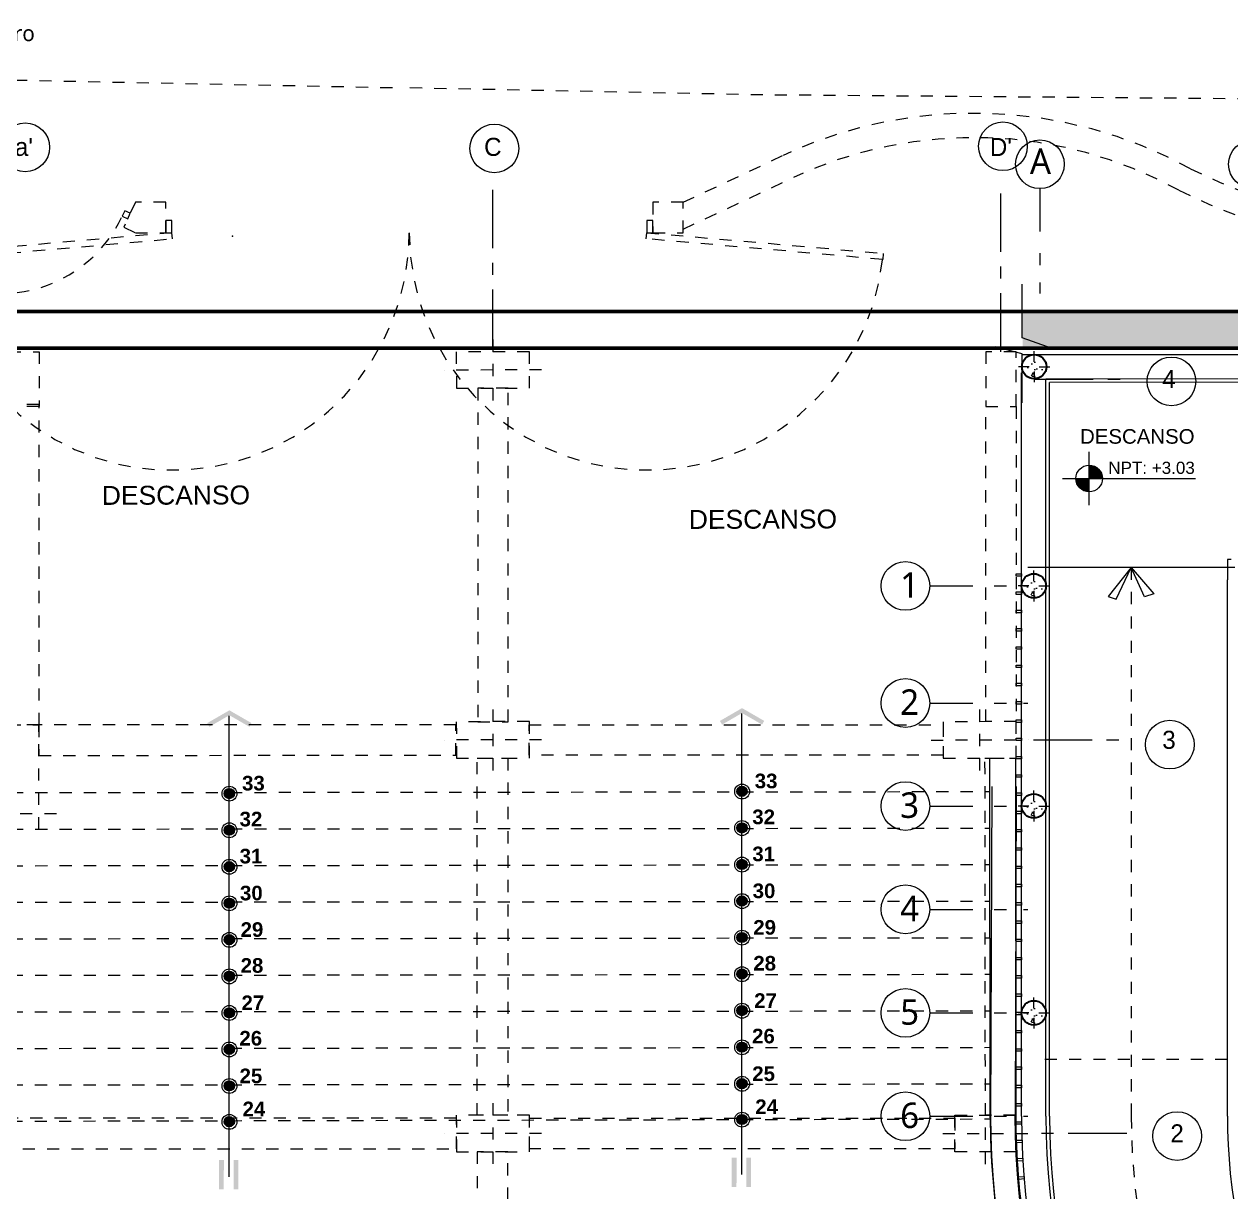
# Model space of a CAD drawing. Header units: metres. Extents: x 28 to 148, y 23 to 113.
# Drawn here: x 97.32 to 107.23, y 87.93 to 97.52 of the extents above; entities that cross this region are included whole.
import ezdxf
from ezdxf import colors
from ezdxf.entities.mleader import LeaderData, LeaderLine
from ezdxf.enums import TextEntityAlignment as Align
from ezdxf.math import Vec2, Vec3

# ---------------------------------------------------------------- set-up
doc = ezdxf.new("R2010")
doc.units = ezdxf.units.M
for name, pattern in [('ACAD_ISO10W100', [18.5, 12, -3, 0.5, -3]), ('DASHED2', [0.375, 0.25, -0.125]), ('Dot & Dashed', [0.670278, 0.352778, -0.176389, 0, -0.141111])]:
    doc.linetypes.add(name, pattern=pattern)
for name, color, linetype, lineweight, true_color in [('01', 7, 'Continuous', 5, 0xcc6600), ('Annotation - Text_Pen_No__167', 7, 'Continuous', 13, 0x6a6a6a), ('Dimensioning - General_Pen_No__167', 7, 'Continuous', 13, 0x6a6a6a), ('Structural - Bearing_Pen_No__169', 7, 'Continuous', 13, 0x68b353), ('Structural - Bearing_Pen_No__28', 7, 'Continuous', 35, 0xa80f02), ('Structural - Combined_Pen_No__161', 7, 'Continuous', 13, 0x6a6a6a)]:
    doc.layers.add(name, color=color, linetype=linetype, lineweight=lineweight, true_color=true_color)
for name, color, linetype in [('CELOSIA', 40, 'Continuous'), ('EJE', 40, 'Continuous'), ('TEXT', 7, 'Continuous')]:
    doc.layers.add(name, color=color, linetype=linetype)
for name, color, linetype, lineweight in [('EJES', 1, 'Continuous', 13), ('Equipamiento SR', 23, 'Continuous', 0), ('GRAFO00', 7, 'Continuous', 0), ('GRAFO01', 7, 'Continuous', 0), ('letras sr', 7, 'Continuous', 5), ('linea 001', 252, 'Continuous', 0), ('Muros el', 144, 'Continuous', 60), ('Proyeccciones', 1, 'DASHED2', 18), ('Structural - Bearing_Pen_No__20', 1, 'Continuous', 0)]:
    doc.layers.add(name, color=color, linetype=linetype, lineweight=lineweight)
doc.styles.add('Generales', font='trebuc.ttf', dxfattribs={"height": 0.1})
doc.styles.add('GENERATED_STYLE_1', font='arialbd.ttf')
doc.styles.add('GENERATED_STYLE_2', font='arial.ttf')
doc.styles.add('JOS', font='arial.ttf', dxfattribs={"height": 1})
doc.styles.add('SEYMAR', font='GOTHIC.TTF', dxfattribs={"height": 0.05})

# ---------------------------------------------------------------- blocks, each defined once
blk = doc.blocks.new('ERF')
at = {"layer": 'Equipamiento SR'}
for points in [[(-3.3781, 5.7659, -1), (-3.3184, 5.7068, -1)], [(-3.3781, 5.7659, -1), (-3.3184, 5.7068, -1)], [(0.8327, 5.7839, -1), (0.8923, 5.7248, -1)], [(0.8327, 5.7839, -1), (0.8923, 5.7248, -1)], [(-3.3781, 5.4659, -1), (-3.3184, 5.4068, -1)], [(-3.3781, 5.4659, -1), (-3.3184, 5.4068, -1)], [(0.8327, 5.4839, -1), (0.8923, 5.4248, -1)], [(0.8327, 5.4839, -1), (0.8923, 5.4248, -1)], [(-3.3781, 5.1659, -1), (-3.3184, 5.1068, -1)], [(-3.3781, 5.1659, -1), (-3.3184, 5.1068, -1)], [(0.8327, 5.1839, -1), (0.8923, 5.1248, -1)], [(0.8327, 5.1839, -1), (0.8923, 5.1248, -1)], [(-3.3781, 4.8659, -1), (-3.3184, 4.8068, -1)], [(-3.3781, 4.8659, -1), (-3.3184, 4.8068, -1)], [(0.8327, 4.8839, -1), (0.8923, 4.8248, -1)], [(0.8327, 4.8839, -1), (0.8923, 4.8248, -1)], [(-3.3781, 4.5659, -1), (-3.3184, 4.5068, -1)], [(-3.3781, 4.5659, -1), (-3.3184, 4.5068, -1)], [(0.8327, 4.5839, -1), (0.8923, 4.5248, -1)], [(0.8327, 4.5839, -1), (0.8923, 4.5248, -1)], [(-3.3781, 4.2659, -1), (-3.3184, 4.2068, -1)], [(-3.3781, 4.2659, -1), (-3.3184, 4.2068, -1)], [(0.8327, 4.2839, -1), (0.8923, 4.2248, -1)], [(0.8327, 4.2839, -1), (0.8923, 4.2248, -1)], [(-3.3781, 3.9659, -1), (-3.3184, 3.9068, -1)], [(-3.3781, 3.9659, -1), (-3.3184, 3.9068, -1)], [(0.8327, 3.9839, -1), (0.8923, 3.9248, -1)], [(0.8327, 3.9839, -1), (0.8923, 3.9248, -1)], [(-3.3781, 3.6659, -1), (-3.3184, 3.6068, -1)], [(-3.3781, 3.6659, -1), (-3.3184, 3.6068, -1)], [(0.8327, 3.6839, -1), (0.8923, 3.6248, -1)], [(0.8327, 3.6839, -1), (0.8923, 3.6248, -1)], [(-3.3781, 3.3659, -1), (-3.3184, 3.3068, -1)], [(-3.3781, 3.3659, -1), (-3.3184, 3.3068, -1)], [(0.8327, 3.3839, -1), (0.8923, 3.3248, -1)], [(0.8327, 3.3839, -1), (0.8923, 3.3248, -1)], [(-3.3781, 3.0717, -1), (-3.3184, 3.0125, -1)], [(-3.3781, 3.0717, -1), (-3.3184, 3.0125, -1)], [(0.8327, 3.0897, -1), (0.8923, 3.0306, -1)], [(0.8327, 3.0897, -1), (0.8923, 3.0306, -1)]]:
    blk.add_hatch(color=256, dxfattribs=at).paths.add_polyline_path(points)
at = {"layer": 'GRAFO00'}
for points in [[(-3.5294, 6.3146), (-3.5119, 6.2843), (-3.3476, 6.3793), (-3.1831, 6.2846), (-3.1657, 6.3149), (-3.3476, 6.4197)], [(-3.5294, 6.3146), (-3.5119, 6.2843), (-3.3476, 6.3793), (-3.1831, 6.2846), (-3.1657, 6.3149), (-3.3476, 6.4197)], [(0.6813, 6.3326), (0.6988, 6.3023), (0.8631, 6.3973), (1.0276, 6.3026), (1.0451, 6.3329), (0.8631, 6.4378)], [(0.6813, 6.3326), (0.6988, 6.3023), (0.8631, 6.3973), (1.0276, 6.3026), (1.0451, 6.3329), (0.8631, 6.4378)], [(-3.3186, 5.7661, -1), (-3.3778, 5.7065, -1)], [(0.8921, 5.7842, -1), (0.8329, 5.7245, -1)], [(-3.3186, 5.4661, -1), (-3.3778, 5.4065, -1)], [(0.8921, 5.4842, -1), (0.8329, 5.4245, -1)], [(-3.3186, 5.1661, -1), (-3.3778, 5.1065, -1)], [(0.8921, 5.1842, -1), (0.8329, 5.1245, -1)], [(-3.3186, 4.8661, -1), (-3.3778, 4.8065, -1)], [(0.8921, 4.8842, -1), (0.8329, 4.8245, -1)], [(-3.3186, 4.5661, -1), (-3.3778, 4.5065, -1)], [(0.8921, 4.5842, -1), (0.8329, 4.5245, -1)], [(-3.3186, 4.2661, -1), (-3.3778, 4.2065, -1)], [(0.8921, 4.2842, -1), (0.8329, 4.2245, -1)], [(-3.3186, 3.9661, -1), (-3.3778, 3.9065, -1)], [(0.8921, 3.9842, -1), (0.8329, 3.9245, -1)], [(-3.3186, 3.6661, -1), (-3.3778, 3.6065, -1)], [(0.8921, 3.6842, -1), (0.8329, 3.6245, -1)], [(-3.3186, 3.3661, -1), (-3.3778, 3.3065, -1)], [(0.8921, 3.3842, -1), (0.8329, 3.3245, -1)], [(-3.3186, 3.0719, -1), (-3.3778, 3.0123, -1)], [(0.8921, 3.0899, -1), (0.8329, 3.0303, -1)]]:
    blk.add_hatch(color=256, dxfattribs=at).paths.add_polyline_path(points)
h = blk.add_hatch(color=256, dxfattribs=at)
h.paths.add_polyline_path([(-3.2733, 2.4879), (-3.3133, 2.4879), (-3.313, 2.7279), (-3.273, 2.7279)])
h.paths.add_polyline_path([(-3.3933, 2.488), (-3.4333, 2.4881), (-3.433, 2.7281), (-3.393, 2.728)])
h = blk.add_hatch(color=256, dxfattribs=at)
h.paths.add_polyline_path([(0.9374, 2.5059), (0.8974, 2.5059), (0.8977, 2.7459), (0.9377, 2.7459)])
h.paths.add_polyline_path([(0.8174, 2.5061), (0.7774, 2.5061), (0.7777, 2.7461), (0.8177, 2.7461)])
blk.add_line((2.9016, 3.0731), (2.8984, 6.0268))
at = {"color": 4, "lineweight": 0, "elevation": 0}
for points in [[(-3.3482, 2.5897), (-3.3482, 6.3745)], [(0.8625, 2.6078), (0.8625, 6.3926)]]:
    blk.add_lwpolyline(points, dxfattribs=at)
blk.add_lwpolyline([(3.1084, 6.0273), (3.1116, 3.0889, 0.0781), (3.4188, 1.1479, 0.0781)], format="xyb")
blk.add_arc((9.4406, 3.0957), 6.5391, 180.0618, 197.92836)
at = {"layer": 'EJE', "linetype": 'ACAD_ISO10W100', "ltscale": 0.04}
for points in [[(-1.1839, 9.3939), (-1.1837, 10.6939)], [(3.2681, 9.1392), (4.0186, 9.1392)], [(3.2573, 6.1769), (4.0186, 6.1765)], [(4.0221, 2.946), (3.2148, 2.9454)]]:
    blk.add_lwpolyline(points, dxfattribs=at)
at = {"layer": 'EJE', "linetype": 'ACAD_ISO10W100', "ltscale": 0.04, "elevation": 0}
blk.add_lwpolyline([(2.989, 9.3639), (2.989, 10.6768)], dxfattribs=at)
at = {"layer": 'EJES', "color": 1}
for centre in [(-5.0242, 11.0419), (-1.1716, 11.0329), (3.0057, 11.0509), (4.3898, 9.1201), (4.3765, 6.138), (4.4365, 2.924)]:
    blk.add_circle(centre, 0.2, dxfattribs=at)
at = {"layer": 'Equipamiento SR'}
for centre in [(-3.3482, 5.7363), (-3.3482, 5.7363), (-3.3482, 5.7363), (-3.3482, 5.7363), (0.8625, 5.7544), (0.8625, 5.7544), (0.8625, 5.7544), (0.8625, 5.7544), (-3.3482, 5.4363), (-3.3482, 5.4363), (-3.3482, 5.4363), (-3.3482, 5.4363), (0.8625, 5.4544), (0.8625, 5.4544), (0.8625, 5.4544), (0.8625, 5.4544), (-3.3482, 5.1363), (-3.3482, 5.1363), (-3.3482, 5.1363), (-3.3482, 5.1363), (0.8625, 5.1544), (0.8625, 5.1544), (0.8625, 5.1544), (0.8625, 5.1544), (-3.3482, 4.8363), (-3.3482, 4.8363), (-3.3482, 4.8363), (-3.3482, 4.8363), (0.8625, 4.8544), (0.8625, 4.8544), (0.8625, 4.8544), (0.8625, 4.8544), (-3.3482, 4.5363), (-3.3482, 4.5363), (-3.3482, 4.5363), (-3.3482, 4.5363), (0.8625, 4.5544), (0.8625, 4.5544), (0.8625, 4.5544), (0.8625, 4.5544), (-3.3482, 4.2363), (-3.3482, 4.2363), (-3.3482, 4.2363), (-3.3482, 4.2363), (0.8625, 4.2544), (0.8625, 4.2544), (0.8625, 4.2544), (0.8625, 4.2544), (-3.3482, 3.9363), (-3.3482, 3.9363), (-3.3482, 3.9363), (-3.3482, 3.9363), (0.8625, 3.9543), (0.8625, 3.9543), (0.8625, 3.9543), (0.8625, 3.9543), (-3.3482, 3.6363), (-3.3482, 3.6363), (-3.3482, 3.6363), (-3.3482, 3.6363), (0.8625, 3.6544), (0.8625, 3.6544), (0.8625, 3.6544), (0.8625, 3.6544), (-3.3482, 3.3363), (-3.3482, 3.3363), (-3.3482, 3.3363), (-3.3482, 3.3363), (0.8625, 3.3544), (0.8625, 3.3544), (0.8625, 3.3544), (0.8625, 3.3544), (-3.3482, 3.0421), (-3.3482, 3.0421), (-3.3482, 3.0421), (-3.3482, 3.0421), (0.8625, 3.0601), (0.8625, 3.0601), (0.8625, 3.0601), (0.8625, 3.0601)]:
    blk.add_circle(centre, 0.042, dxfattribs=at)
at = {"layer": 'GRAFO00'}
for centre, radius in [((-3.3469, 5.735), 0.061), ((-3.3482, 5.7363), 0.042), ((-3.3482, 5.7363), 0.042), ((-3.3482, 5.7363), 0.042), ((0.8638, 5.753), 0.061), ((0.8625, 5.7544), 0.042), ((0.8625, 5.7544), 0.042), ((0.8625, 5.7544), 0.042), ((-3.3469, 5.435), 0.061), ((-3.3482, 5.4363), 0.042), ((-3.3482, 5.4363), 0.042), ((-3.3482, 5.4363), 0.042), ((0.8638, 5.453), 0.061), ((0.8625, 5.4544), 0.042), ((0.8625, 5.4544), 0.042), ((0.8625, 5.4544), 0.042), ((-3.3469, 5.135), 0.061), ((-3.3482, 5.1363), 0.042), ((-3.3482, 5.1363), 0.042), ((-3.3482, 5.1363), 0.042), ((0.8638, 5.153), 0.061), ((0.8625, 5.1544), 0.042), ((0.8625, 5.1544), 0.042), ((0.8625, 5.1544), 0.042), ((-3.3469, 4.835), 0.061), ((-3.3482, 4.8363), 0.042), ((-3.3482, 4.8363), 0.042), ((-3.3482, 4.8363), 0.042), ((0.8638, 4.853), 0.061), ((0.8625, 4.8544), 0.042), ((0.8625, 4.8544), 0.042), ((0.8625, 4.8544), 0.042), ((-3.3469, 4.535), 0.061), ((-3.3482, 4.5363), 0.042), ((-3.3482, 4.5363), 0.042), ((-3.3482, 4.5363), 0.042), ((0.8638, 4.553), 0.061), ((0.8625, 4.5544), 0.042), ((0.8625, 4.5544), 0.042), ((0.8625, 4.5544), 0.042), ((-3.3469, 4.235), 0.061), ((-3.3482, 4.2363), 0.042), ((-3.3482, 4.2363), 0.042), ((-3.3482, 4.2363), 0.042), ((0.8638, 4.253), 0.061), ((0.8625, 4.2544), 0.042), ((0.8625, 4.2544), 0.042), ((0.8625, 4.2544), 0.042), ((-3.3469, 3.935), 0.061), ((-3.3482, 3.9363), 0.042), ((-3.3482, 3.9363), 0.042), ((-3.3482, 3.9363), 0.042), ((0.8638, 3.953), 0.061), ((0.8625, 3.9543), 0.042), ((0.8625, 3.9543), 0.042), ((0.8625, 3.9543), 0.042), ((-3.3469, 3.635), 0.061), ((-3.3482, 3.6363), 0.042), ((-3.3482, 3.6363), 0.042), ((-3.3482, 3.6363), 0.042), ((0.8638, 3.653), 0.061), ((0.8625, 3.6544), 0.042), ((0.8625, 3.6544), 0.042), ((0.8625, 3.6544), 0.042), ((-3.3469, 3.335), 0.061), ((-3.3482, 3.3363), 0.042), ((-3.3482, 3.3363), 0.042), ((-3.3482, 3.3363), 0.042), ((0.8638, 3.353), 0.061), ((0.8625, 3.3544), 0.042), ((0.8625, 3.3544), 0.042), ((0.8625, 3.3544), 0.042), ((-3.3469, 3.0408), 0.061), ((-3.3482, 3.0421), 0.042), ((-3.3482, 3.0421), 0.042), ((-3.3482, 3.0421), 0.042), ((0.8638, 3.0588), 0.061), ((0.8625, 3.0601), 0.042), ((0.8625, 3.0601), 0.042), ((0.8625, 3.0601), 0.042)]:
    blk.add_circle(centre, radius, dxfattribs=at)
at = {"layer": 'Muros el', "ltscale": 0.05, "elevation": 0}
for points in [[(-9.0761, 6.0398), (-5.5099, 6.0436), (-5.5099, 9.6939), (3.7735, 9.6939)], [(-9.0758, 5.7398), (-5.2099, 5.7439), (-5.2099, 9.3939), (3.7735, 9.3939)]]:
    blk.add_lwpolyline(points, dxfattribs=at)
at = {"layer": 'Proyeccciones', "color": 165, "linetype": 'DASHED2', "lineweight": 9, "ltscale": 0.4, "true_color": 0x5e67af}
for p, q in [((-5.1599, 9.3641), (-4.9099, 9.3638)), ((-4.9099, 9.3638), (-4.9103, 8.9138)), ((3.114, 9.3641), (2.864, 9.3638)), ((2.864, 9.3638), (2.8644, 8.9138)), ((3.1144, 8.9141), (3.114, 9.3641)), ((-4.9103, 8.9138), (-5.1603, 8.9141)), ((2.8644, 8.9138), (3.1144, 8.9141))]:
    blk.add_line(p, q, dxfattribs=at)
at = {"layer": 'Proyeccciones', "color": 4, "linetype": 'DASHED2', "lineweight": 9, "ltscale": 0.4}
for p, q in [((-5.9418, 5.7431), (2.8987, 5.7527)), ((-5.9422, 5.4431), (2.899, 5.4527)), ((-5.9426, 5.1431), (2.8993, 5.1527)), ((-5.9431, 4.8431), (2.8996, 4.8527)), ((-5.9435, 4.5431), (2.9, 4.5527)), ((-5.9439, 4.2431), (2.9003, 4.2527)), ((-5.9444, 3.9431), (2.9006, 3.9527)), ((-5.9448, 3.6431), (2.9009, 3.6527)), ((-5.9452, 3.3431), (2.9012, 3.3527)), ((-5.9458, 3.0444), (2.9016, 3.0648))]:
    blk.add_line(p, q, dxfattribs=at)
at = {"layer": 'Proyeccciones', "color": 165, "linetype": 'DASHED2', "lineweight": 9, "ltscale": 0.4, "true_color": 0x5e67af}
for points in [[(-1.1839, 9.4639), (-1.1839, 8.9639)], [(-0.7836, 9.2144), (-1.5836, 9.2135)], [(-1.184, 6.4267), (-1.1834, 5.9267)], [(2.8156, 5.9264), (2.815, 6.4264)], [(-0.7834, 6.1776), (-1.5834, 6.1758)], [(2.415, 6.1756), (3.215, 6.1773)], [(-4.7668, 5.5688), (-6.2426, 5.5679)], [(-1.1837, 3.1953), (-1.1837, 2.6953)], [(2.8626, 2.6931), (2.862, 3.1931)], [(-0.7834, 2.9457), (-1.5834, 2.9449)], [(2.5114, 2.9447), (3.2118, 2.9454)]]:
    blk.add_lwpolyline(points, dxfattribs=at)
for points in [[(-1.4834, 9.0636), (-0.8834, 9.0643), (-0.8837, 9.3643), (-1.4837, 9.3636)], [(-1.0571, 9.0639), (-1.3071, 9.0639), (-1.3078, 6.3264), (-1.0578, 6.3264)], [(2.8644, 8.9139), (3.1144, 8.9139), (3.1147, 6.327), (2.8647, 6.327)], [(-4.9113, 6.2995), (-5.1613, 6.2995), (-5.1613, 5.6929), (-6.1426, 5.6929), (-6.1426, 5.4429), (-4.9113, 5.4429)], [(-1.4865, 6.3009), (-4.9113, 6.2995), (-4.9113, 6.0495), (-1.4865, 6.0509)], [(-1.4831, 6.026), (-0.8831, 6.0273), (-0.8838, 6.3273), (-1.4837, 6.326)], [(-0.8864, 6.3017), (2.5149, 6.3009), (2.5152, 6.0509), (-0.8864, 6.0517)], [(3.1147, 6.3271), (2.5147, 6.3258), (2.5153, 6.0258), (3.1153, 6.0271)], [(-1.0614, 3.0954), (-1.3114, 3.0952), (-1.3119, 6.0264), (-1.0619, 6.0266)], [(2.8583, 6.0269), (3.1083, 6.0271), (3.1116, 3.0953), (2.8616, 3.0956)], [(-1.4833, 2.795), (-0.8833, 2.7956), (-0.8836, 3.0956), (-1.4836, 3.095)], [(3.1116, 3.0953), (3.1119, 2.7953), (2.6113, 2.7948), (2.6116, 3.0959)], [(-1.4834, 3.0703), (-5.6459, 3.0703), (-5.6451, 2.8203), (-1.4834, 2.8203)], [(-0.8836, 3.0706), (2.6116, 3.0703), (2.6113, 2.8203), (-0.8833, 2.8206)], [(-1.0617, 2.7955), (-1.3117, 2.7952), (-1.3117, 0.0013), (-1.0617, 0.0013)]]:
    blk.add_lwpolyline(points, close=True, dxfattribs=at)
at = {"layer": 'Proyeccciones', "color": 165, "linetype": 'DASHED2', "lineweight": 9, "ltscale": 0.4, "true_color": 0x5e67af, "elevation": 0}
blk.add_lwpolyline([(-4.9104, 8.931), (-5.1604, 8.931), (-5.1607, 6.2995), (-4.9107, 6.2995)], close=True, dxfattribs=at)
at = {"char_height": 0.12, "width": 0.206177, "attachment_point": 9, "rotation": 0, "style": 'GENERATED_STYLE_1'}
for s, insert in [('33', (-3.0571, 5.7597)), ('33', (1.1536, 5.7778)), ('32', (-3.0772, 5.4649)), ('32', (1.1336, 5.4829)), ('31', (-3.0768, 5.1608)), ('31', (1.1339, 5.1788)), ('30', (-3.0741, 4.8576)), ('30', (1.1367, 4.8756)), ('29', (-3.0689, 4.558)), ('29', (1.1418, 4.5761)), ('28', (-3.0687, 4.2632)), ('28', (1.142, 4.2813)), ('27', (-3.0614, 3.9583)), ('27', (1.1493, 3.9764)), ('26', (-3.0788, 3.6656)), ('26', (1.1319, 3.6837)), ('25', (-3.0773, 3.3565)), ('25', (-3.0773, 3.3565)), ('25', (1.1334, 3.3745)), ('25', (1.1334, 3.3745)), ('24', (-3.0528, 3.0867)), ('24', (-3.0528, 3.0867)), ('24', (1.1579, 3.1047)), ('24', (1.1579, 3.1047))]:
    blk.add_mtext(s, dxfattribs=dict(at, insert=insert))
at = {"layer": 'GRAFO01', "color": 252, "style": 'JOS'}
for s, p in [('DESCANSO', (-4.3947, 8.1063)), ('DESCANSO ', (0.4263, 7.9089))]:
    blk.add_text(s, height=0.15526, rotation=0.21564, dxfattribs=at).set_placement(p)
at = {"layer": 'TEXT', "char_height": 0.148438, "width": 0.270819, "attachment_point": 5, "style": 'SEYMAR'}
for s, insert in [("{\\fBankGothic Lt BT|b0|i0|c0|p34;a'}", (-5.035, 11.0447)), ('{\\fBankGothic Lt BT|b0|i0|c0|p34;C}', (-1.1837, 11.0448)), ("{\\fBankGothic Lt BT|b0|i0|c0|p34;D'}", (2.989, 11.0448)), ('{\\fBankGothic Lt BT|b0|i0|c0|p34;4}', (4.3695, 9.1392)), ('{\\fBankGothic Lt BT|b0|i0|c0|p34;3}', (4.3695, 6.1765)), ('{\\fBankGothic Lt BT|b0|i0|c0|p34;2}', (4.4359, 2.9461))]:
    blk.add_mtext(s, dxfattribs=dict(at, insert=insert))
blk = doc.blocks.new('A$C14d9fef0')
at = {"layer": 'Proyeccciones', "color": 165, "linetype": 'DASHED2', "lineweight": 9, "ltscale": 0.4, "true_color": 0x5e67af}
for points in [[(48.2403, 2.7903), (49.0597, 3.175, -0.238722), (52.4047, 3.0657, 0.236799), (56.4145, 3.0643, -0.235569), (59.9166, 3.0152, 0.230897), (63.892, 2.9974, -0.084773), (65.2417, 3.3972), (76.676, 4.1081)], [(48.2403, 2.5693), (49.1444, 2.9939, -0.238964), (52.3116, 2.8886, 0.236914), (56.5027, 2.8847, -0.235586), (59.8264, 2.8367, 0.231046), (63.9796, 2.8176, -0.084466), (65.2598, 3.1979), (76.4637, 3.8945)]]:
    blk.add_lwpolyline(points, format="xyb", dxfattribs=at)
for points in [[(43.7403, 2.5403), (43.9903, 2.5403), (43.9903, 2.7903), (43.7403, 2.7903), (43.6446, 2.5849)], [(47.9903, 2.5403), (48.2403, 2.5403), (48.2403, 2.7903), (47.9903, 2.7903)], [(43.6316, 2.6754), (43.677, 2.6543), (43.6981, 2.6996), (43.6528, 2.7208)], [(43.9903, 2.5403), (44.0403, 2.5403), (44.0403, 2.6403), (43.9903, 2.6403)], [(47.9403, 2.5403), (47.9903, 2.5403), (47.9903, 2.6403), (47.9403, 2.6403)], [(44.0403, 2.5403), (42.0978, 2.3703), (42.1021, 2.3205), (44.0447, 2.4904)], [(47.9403, 2.5403), (49.8829, 2.3703), (49.8786, 2.3205), (47.936, 2.4904)]]:
    blk.add_lwpolyline(points, close=True, dxfattribs=at)
for centre, radius, start, end in [((42.6347, 3.1403), 1.1, 225, 335), ((44.0403, 2.5403), 1.95, 186.46928, 360), ((47.9403, 2.5403), 1.95, 180, 353.53072)]:
    blk.add_arc(centre, radius, start, end, dxfattribs=at)
blk.add_point((44.5376, 2.5125), dxfattribs=at)
blk = doc.blocks.new('A$Cbbf1e351')
at = {"layer": 'Dimensioning - General_Pen_No__167', "linetype": 'Continuous', "lineweight": 13, "true_color": 0x6a6a6a}
for points in [[(-13.6642, -1.0241), (-13.5542, -1.0241), (-13.5625, -0.982), (-13.5864, -0.9463), (-13.6221, -0.9225), (-13.6642, -0.9141)], [(-13.6642, -1.0241), (-13.7742, -1.0241), (-13.7658, -1.0662), (-13.7419, -1.1019), (-13.7063, -1.1257), (-13.6642, -1.1341)]]:
    blk.add_hatch(color=251, dxfattribs=at).paths.add_polyline_path(points)
at = {"layer": 'Structural - Bearing_Pen_No__169', "linetype": 'Continuous', "lineweight": 13, "true_color": 0x68b353}
h = blk.add_hatch(dxfattribs=at)
h.set_pattern_fill('STRUCTURAL_CONCRETE', color=85, scale=0.5, style=0, pattern_type=2)
h.set_pattern_definition([(0, (-17.07585, -2.48477), (0, 0.31177), [0.03, -0.15]), (0, (-16.98585, -2.32888), (0, 0.31177), [0.03, -0.15]), (60, (-17.07585, -2.48477), (-0.27, 0.155885), [0.03, -0.15]), (60, (-16.89585, -2.48477), (-0.27, 0.155885), [0.03, -0.15]), (120, (-17.04585, -2.48477), (0.27, 0.155885), [0.03, -0.15]), (120, (-16.86585, -2.48477), (0.27, 0.155885), [0.03, -0.15]), (0, (-17.07585, -2.454766), (0, 0.06), [0, -0.06, 0, -0.09]), (45, (-17.04585, -2.454766), (-0.0424264, 0.0424264), [0, -0.045, 0, -0.075])])
h.paths.add_polyline_path([(-14.116, -0.2059), (-14.016, -0.1059), (-14.116, -0.0059), (-14.2151, -0.0927)])
h = blk.add_hatch(dxfattribs=at)
h.set_pattern_fill('STRUCTURAL_CONCRETE', color=85, scale=0.5, style=0, pattern_type=2)
h.set_pattern_definition([(0, (-17.07897, -4.28467), (0, 0.31177), [0.03, -0.15]), (0, (-16.98897, -4.12878), (0, 0.31177), [0.03, -0.15]), (60, (-17.07897, -4.28467), (-0.27, 0.155885), [0.03, -0.15]), (60, (-16.89897, -4.28467), (-0.27, 0.155885), [0.03, -0.15]), (120, (-17.04897, -4.28467), (0.27, 0.155885), [0.03, -0.15]), (120, (-16.86897, -4.28467), (0.27, 0.155885), [0.03, -0.15]), (0, (-17.07897, -4.25467), (0, 0.06), [0, -0.06, 0, -0.09]), (45, (-17.04897, -4.25467), (-0.0424264, 0.0424264), [0, -0.045, 0, -0.075])])
h.paths.add_polyline_path([(-14.1191, -2.0058), (-14.0191, -1.9058), (-14.1191, -1.8058), (-14.2182, -1.8926)])
h = blk.add_hatch(dxfattribs=at)
h.set_pattern_fill('STRUCTURAL_CONCRETE', color=85, scale=0.5, style=0, pattern_type=2)
h.set_pattern_definition([(0, (-17.07897, -6.09205), (0, 0.31177), [0.03, -0.15]), (0, (-16.98897, -5.93617), (0, 0.31177), [0.03, -0.15]), (60, (-17.07897, -6.09205), (-0.27, 0.155885), [0.03, -0.15]), (60, (-16.89897, -6.09205), (-0.27, 0.155885), [0.03, -0.15]), (120, (-17.04897, -6.09205), (0.27, 0.155885), [0.03, -0.15]), (120, (-16.86897, -6.09205), (0.27, 0.155885), [0.03, -0.15]), (0, (-17.07897, -6.06205), (0, 0.06), [0, -0.06, 0, -0.09]), (45, (-17.04897, -6.06205), (-0.0424264, 0.0424264), [0, -0.045, 0, -0.075])])
h.paths.add_polyline_path([(-14.1191, -3.8132), (-14.0191, -3.7132), (-14.1191, -3.6132), (-14.2182, -3.7)])
h = blk.add_hatch(dxfattribs=at)
h.set_pattern_fill('STRUCTURAL_CONCRETE', color=85, scale=0.5, style=0, pattern_type=2)
h.set_pattern_definition([(0, (-17.07897, -7.79048), (0, 0.31177), [0.03, -0.15]), (0, (-16.98897, -7.6346), (0, 0.31177), [0.03, -0.15]), (60, (-17.07897, -7.79048), (-0.27, 0.155885), [0.03, -0.15]), (60, (-16.89897, -7.79048), (-0.27, 0.155885), [0.03, -0.15]), (120, (-17.04897, -7.79048), (0.27, 0.155885), [0.03, -0.15]), (120, (-16.86897, -7.79048), (0.27, 0.155885), [0.03, -0.15]), (0, (-17.07897, -7.76048), (0, 0.06), [0, -0.06, 0, -0.09]), (45, (-17.04897, -7.76048), (-0.0424264, 0.0424264), [0, -0.045, 0, -0.075])])
h.paths.add_polyline_path([(-14.1191, -5.5116), (-14.0191, -5.4116), (-14.1191, -5.3116), (-14.2182, -5.3984)])
at = {"color": 1}
for p, q in [((-14.216, 0.1302), (-14.216, 0.5721)), ((-14.006, 0.0579), (-14.216, 0.1302)), ((-14.216, 0), (-14.4375, 0.0579)), ((-14.4375, 0.0579), (-14.006, 0.0579)), ((-14.216, -0.402), (-14.216, 0))]:
    blk.add_line(p, q, dxfattribs=at)
for p, q in [((-14.216, -0.0059), (0, 0)), ((-14.2191, -6.2601), (-14.2191, -0.1558))]:
    blk.add_line(p, q)
blk.add_arc((-7.9411, -6.2601), 6.278, 180, 0)
at = {"layer": 'CELOSIA', "linetype": 'Continuous', "lineweight": 5}
for p, q in [((-14.2646, -1.8264), (-14.2646, -1.8058)), ((-14.2646, -1.8058), (-14.2191, -1.8058)), ((-14.2191, -1.8264), (-14.2646, -1.8264)), ((-14.2191, -1.8058), (-14.2191, -1.8264)), ((-14.2646, -1.9764), (-14.2646, -1.9558)), ((-14.2646, -1.9558), (-14.2191, -1.9558)), ((-14.2191, -1.9764), (-14.2646, -1.9764)), ((-14.2191, -1.9558), (-14.2191, -1.9764)), ((-14.2646, -2.1264), (-14.2646, -2.1058)), ((-14.2646, -2.1058), (-14.2191, -2.1058)), ((-14.2191, -2.1264), (-14.2646, -2.1264)), ((-14.2191, -2.1058), (-14.2191, -2.1264)), ((-14.2646, -2.2764), (-14.2646, -2.2558)), ((-14.2646, -2.2558), (-14.2191, -2.2558)), ((-14.2191, -2.2764), (-14.2646, -2.2764)), ((-14.2191, -2.2558), (-14.2191, -2.2764)), ((-14.2646, -2.4264), (-14.2646, -2.4058)), ((-14.2646, -2.4058), (-14.2191, -2.4058)), ((-14.2191, -2.4264), (-14.2646, -2.4264)), ((-14.2191, -2.4058), (-14.2191, -2.4264)), ((-14.2646, -2.5764), (-14.2646, -2.5558)), ((-14.2646, -2.5558), (-14.2191, -2.5558)), ((-14.2191, -2.5764), (-14.2646, -2.5764)), ((-14.2191, -2.5558), (-14.2191, -2.5764)), ((-14.2646, -2.7264), (-14.2646, -2.7058)), ((-14.2646, -2.7058), (-14.2191, -2.7058)), ((-14.2191, -2.7264), (-14.2646, -2.7264)), ((-14.2191, -2.7058), (-14.2191, -2.7264)), ((-14.2646, -2.8764), (-14.2646, -2.8558)), ((-14.2646, -2.8558), (-14.2191, -2.8558)), ((-14.2191, -2.8558), (-14.2191, -2.8764)), ((-14.2191, -2.8764), (-14.2646, -2.8764)), ((-14.2646, -3.0264), (-14.2646, -3.0058)), ((-14.2646, -3.0058), (-14.2191, -3.0058)), ((-14.2191, -3.0264), (-14.2646, -3.0264)), ((-14.2191, -3.0058), (-14.2191, -3.0264)), ((-14.2646, -3.1764), (-14.2646, -3.1558)), ((-14.2646, -3.1558), (-14.2191, -3.1558)), ((-14.2191, -3.1558), (-14.2191, -3.1764)), ((-14.2191, -3.1764), (-14.2646, -3.1764)), ((-14.2646, -3.3264), (-14.2646, -3.3058)), ((-14.2646, -3.3058), (-14.2191, -3.3058)), ((-14.2191, -3.3264), (-14.2646, -3.3264)), ((-14.2191, -3.3058), (-14.2191, -3.3264)), ((-14.2646, -3.4764), (-14.2646, -3.4558)), ((-14.2646, -3.4558), (-14.2191, -3.4558)), ((-14.2191, -3.4558), (-14.2191, -3.4764)), ((-14.2191, -3.4764), (-14.2646, -3.4764)), ((-14.2646, -3.6264), (-14.2646, -3.6058)), ((-14.2646, -3.6058), (-14.2191, -3.6058)), ((-14.2191, -3.6264), (-14.2646, -3.6264)), ((-14.2191, -3.6058), (-14.2191, -3.6264)), ((-14.2646, -3.7764), (-14.2646, -3.7558)), ((-14.2646, -3.7558), (-14.2191, -3.7558)), ((-14.2191, -3.7558), (-14.2191, -3.7764)), ((-14.2191, -3.7764), (-14.2646, -3.7764)), ((-14.2646, -3.9264), (-14.2646, -3.9058)), ((-14.2646, -3.9058), (-14.2191, -3.9058)), ((-14.2191, -3.9264), (-14.2646, -3.9264)), ((-14.2191, -3.9058), (-14.2191, -3.9264)), ((-14.2646, -4.0764), (-14.2646, -4.0558)), ((-14.2646, -4.0558), (-14.2191, -4.0558)), ((-14.2191, -4.0558), (-14.2191, -4.0764)), ((-14.2191, -4.0764), (-14.2646, -4.0764)), ((-14.2646, -4.2264), (-14.2646, -4.2058)), ((-14.2646, -4.2058), (-14.2191, -4.2058)), ((-14.2191, -4.2264), (-14.2646, -4.2264)), ((-14.2191, -4.2058), (-14.2191, -4.2264)), ((-14.2646, -4.3764), (-14.2646, -4.3558)), ((-14.2646, -4.3558), (-14.2191, -4.3558)), ((-14.2191, -4.3558), (-14.2191, -4.3764)), ((-14.2191, -4.3764), (-14.2646, -4.3764)), ((-14.2646, -4.5264), (-14.2646, -4.5058)), ((-14.2646, -4.5058), (-14.2191, -4.5058)), ((-14.2191, -4.5264), (-14.2646, -4.5264)), ((-14.2191, -4.5058), (-14.2191, -4.5264)), ((-14.2646, -4.6764), (-14.2646, -4.6558)), ((-14.2646, -4.6558), (-14.2191, -4.6558)), ((-14.2191, -4.6558), (-14.2191, -4.6764)), ((-14.2191, -4.6764), (-14.2646, -4.6764)), ((-14.2646, -4.8264), (-14.2646, -4.8058)), ((-14.2646, -4.8058), (-14.2191, -4.8058)), ((-14.2191, -4.8264), (-14.2646, -4.8264)), ((-14.2191, -4.8058), (-14.2191, -4.8264)), ((-14.2646, -4.9764), (-14.2646, -4.9558)), ((-14.2646, -4.9558), (-14.2191, -4.9558)), ((-14.2191, -4.9764), (-14.2646, -4.9764)), ((-14.2191, -4.9558), (-14.2191, -4.9764)), ((-14.2646, -5.1264), (-14.2646, -5.1058)), ((-14.2646, -5.1058), (-14.2191, -5.1058)), ((-14.2191, -5.1264), (-14.2646, -5.1264)), ((-14.2191, -5.1058), (-14.2191, -5.1264)), ((-14.2646, -5.2764), (-14.2646, -5.2558)), ((-14.2646, -5.2558), (-14.2191, -5.2558)), ((-14.2191, -5.2764), (-14.2646, -5.2764)), ((-14.2191, -5.2558), (-14.2191, -5.2764)), ((-14.2646, -5.4264), (-14.2646, -5.4058)), ((-14.2646, -5.4058), (-14.2191, -5.4058)), ((-14.2191, -5.4264), (-14.2646, -5.4264)), ((-14.2191, -5.4058), (-14.2191, -5.4264)), ((-14.2646, -5.5764), (-14.2646, -5.5558)), ((-14.2646, -5.5558), (-14.2191, -5.5558)), ((-14.2191, -5.5764), (-14.2646, -5.5764)), ((-14.2191, -5.5558), (-14.2191, -5.5764)), ((-14.2646, -5.7264), (-14.2646, -5.7058)), ((-14.2646, -5.7058), (-14.2191, -5.7058)), ((-14.2191, -5.7264), (-14.2646, -5.7264)), ((-14.2191, -5.7058), (-14.2191, -5.7264)), ((-14.2646, -5.8764), (-14.2646, -5.8558)), ((-14.2646, -5.8558), (-14.2191, -5.8558)), ((-14.2191, -5.8764), (-14.2646, -5.8764)), ((-14.2191, -5.8558), (-14.2191, -5.8764)), ((-14.2646, -6.0264), (-14.2646, -6.0058)), ((-14.2646, -6.0058), (-14.2191, -6.0058)), ((-14.2191, -6.0264), (-14.2646, -6.0264)), ((-14.2191, -6.0058), (-14.2191, -6.0264)), ((-14.2646, -6.1764), (-14.2646, -6.1558)), ((-14.2646, -6.1558), (-14.2191, -6.1558)), ((-14.2191, -6.1764), (-14.2646, -6.1764)), ((-14.2191, -6.1558), (-14.2191, -6.1764)), ((-14.2646, -6.3264), (-14.2646, -6.3058)), ((-14.2646, -6.3058), (-14.2191, -6.3058)), ((-14.2191, -6.3264), (-14.2646, -6.3264)), ((-14.2191, -6.3058), (-14.2191, -6.3264))]:
    blk.add_line(p, q, dxfattribs=at)
for points in [[(-14.2153, -6.4763), (-14.2609, -6.4778), (-14.2616, -6.4572), (-14.216, -6.4557)], [(-14.2084, -6.6256), (-14.2539, -6.6282), (-14.2551, -6.6076), (-14.2096, -6.605)], [(-14.1979, -6.7746), (-14.2434, -6.7783), (-14.245, -6.7578), (-14.1996, -6.7541)]]:
    blk.add_lwpolyline(points, close=True, dxfattribs=at)
at = {"layer": 'Dimensioning - General_Pen_No__167', "color": 251, "linetype": 'Continuous', "lineweight": 13, "true_color": 0x6a6a6a}
for p, q in [((-13.6642, -1.2441), (-13.6642, -0.8041)), ((-13.8842, -1.0241), (-12.7901, -1.0241))]:
    blk.add_line(p, q, dxfattribs=at)
blk.add_circle((-13.6642, -1.0241), 0.11, dxfattribs=at)
at = {"layer": 'EJES', "linetype": 'Dot & Dashed'}
for p, q in [((-14.0691, 1.3563), (-14.0691, 0.4942)), ((-14.9732, -1.9058), (-14.1691, -1.9058)), ((-14.9732, -2.8674), (-14.1691, -2.8674)), ((-14.9732, -3.7132), (-14.1691, -3.7132)), ((-14.9732, -4.5616), (-14.1691, -4.5616)), ((-14.9732, -5.4116), (-14.1691, -5.4116)), ((-14.9732, -6.2601), (-14.1691, -6.2601))]:
    blk.add_line(p, q, dxfattribs=at)
at = {"layer": 'EJES', "color": 1}
for centre in [(-14.0691, 1.5563), (-12.3191, 1.5563), (-15.1732, -1.9058), (-15.1732, -2.8674), (-15.1732, -3.7132), (-15.1732, -4.5616), (-15.1732, -5.4116), (-15.1732, -6.2601)]:
    blk.add_circle(centre, 0.2, dxfattribs=at)
at = {"layer": 'linea 001'}
for p, q in [((-14.0192, -0.2059), (-0.0003, -0.1859)), ((-14.0191, -6.2601), (-14.0192, -0.2059)), ((-0.0003, -0.2159), (-13.9892, -0.2359)), ((-13.9891, -6.2601), (-13.9892, -0.2359)), ((-12.4691, -1.7558), (-14.1691, -1.7558)), ((-12.4991, -1.6898), (-12.5291, -1.6898)), ((-12.5291, -1.6898), (-12.5291, -1.8558)), ((-12.5291, -6.2601), (-12.5291, -1.8558))]:
    blk.add_line(p, q, dxfattribs=at)
for radius in [6.078, 6.048, 4.588]:
    blk.add_arc((-7.9411, -6.2601), radius, 180, 0, dxfattribs=at)
at = {"layer": 'Proyeccciones', "linetype": 'Continuous'}
for p, q in [((-13.3191, -1.7558), (-13.5084, -1.9928)), ((-13.4423, -2.014), (-13.3191, -1.7558)), ((-13.3191, -1.7558), (-13.1324, -1.9697)), ((-13.2096, -1.9963), (-13.3191, -1.7558)), ((-13.1324, -1.9697), (-13.2096, -1.9963)), ((-13.5084, -1.9928), (-13.4423, -2.014))]:
    blk.add_line(p, q, dxfattribs=at)
at = {"layer": 'Proyeccciones', "linetype": 'DASHED2', "lineweight": 9, "ltscale": 0.4}
for p, q in [((-13.3191, -1.7558), (-13.3191, -6.2601)), ((-12.5291, -5.7939), (-14.1091, -5.7939))]:
    blk.add_line(p, q, dxfattribs=at)
blk.add_arc((-7.9411, -6.2601), 5.378, 180, 280.50035, dxfattribs=at)
at = {"layer": 'Structural - Bearing_Pen_No__20', "color": 1, "linetype": 'Continuous', "lineweight": 0}
for p, q in [((-14.116, -0.0659), (-14.116, 0.0216)), ((-14.156, -0.1059), (-14.2435, -0.1059)), ((-14.116, -0.1459), (-14.116, -0.2334)), ((-14.076, -0.1059), (-13.9885, -0.1059)), ((-14.1191, -1.8658), (-14.1191, -1.7783)), ((-14.1591, -1.9058), (-14.2466, -1.9058)), ((-14.1191, -1.9458), (-14.1191, -2.0333)), ((-14.0791, -1.9058), (-13.9916, -1.9058)), ((-14.1191, -3.6732), (-14.1191, -3.5857)), ((-14.1591, -3.7132), (-14.2466, -3.7132)), ((-14.1191, -3.7532), (-14.1191, -3.8407)), ((-14.0791, -3.7132), (-13.9916, -3.7132)), ((-14.1191, -5.3716), (-14.1191, -5.2841)), ((-14.1591, -5.4116), (-14.2466, -5.4116)), ((-14.0791, -5.4116), (-13.9916, -5.4116)), ((-14.1191, -5.4516), (-14.1191, -5.5391))]:
    blk.add_line(p, q, dxfattribs=at)
at = {"layer": 'Structural - Bearing_Pen_No__28', "color": 14, "linetype": 'Continuous', "lineweight": 35, "true_color": 0xa80f02}
for centre in [(-14.116, -0.1059), (-14.1191, -1.9058), (-14.1191, -3.7132), (-14.1191, -5.4116)]:
    blk.add_circle(centre, 0.1, dxfattribs=at)
at = {"layer": 'Annotation - Text_Pen_No__167', "color": 251, "linetype": 'Continuous', "lineweight": 13, "true_color": 0x6a6a6a, "insert": (-13.269, -0.6185), "char_height": 0.12, "attachment_point": 2, "style": 'GENERATED_STYLE_1'}
blk.add_mtext('\\A1;{\\fArial|b0|i0|c0|p34;DESCANSO}', dxfattribs=at)
at = {"layer": 'EJES', "color": 0, "char_height": 0.115, "width": 0.260592, "attachment_point": 1, "style": 'Generales'}
for s, insert in [('{\\H1.1304x; \\P\\H1.60774x;A}', (-14.1512, 1.9016)), ('{\\H1.1304x; \\P\\H1.60774x;1}', (-15.2168, -1.5773)), ('{\\H1.1304x; \\P\\H1.60774x;2}', (-15.2168, -2.5388)), ('{\\H1.1304x; \\P\\H1.60774x;3}', (-15.2168, -3.3847)), ('{\\H1.1304x; \\P\\H1.60774x;4}', (-15.2168, -4.2331)), ('{\\H1.1304x; \\P\\H1.60774x;5}', (-15.2168, -5.0831)), ('{\\H1.1304x; \\P\\H1.60774x;6}', (-15.2168, -5.9315))]:
    blk.add_mtext(s, dxfattribs=dict(at, insert=insert))
at = {"layer": 'Structural - Combined_Pen_No__161', "color": 7, "style": 'GENERATED_STYLE_2'}
blk.add_attdef('SUBE', text='', height=0.12, rotation=270, dxfattribs=at).set_placement((-2.353, -3.0374), align=Align.MIDDLE_LEFT)

msp = doc.modelspace()

# ---------------------------------------------------------------- hatches: boundary and pattern name
h = msp.add_hatch()
h.set_pattern_fill('AR-CONC', color=256, scale=0.001)
h.set_pattern_definition([(50, (82.65078, 74.25714), (0.18218467, -0.0159391), [0.01905, -0.20955]), (355, (82.65078, 74.25714), (-0.0352434, 0.19105685), [0.01524, -0.1676406]), (100.45144, (82.66597, 74.25581), (0.14694125, 0.17511775), [0.01619, -0.17809024]), (46.1842, (82.65078, 74.30794), (0.271079, -0.0420423), [0.028575, -0.314325]), (96.63556, (82.67337, 74.30443), (0.2374041, 0.2474261), [0.024285, -0.2671356]), (351.18415, (82.65078, 74.30794), (0.2374041, 0.2474261), [0.02286, -0.2514597]), (21, (82.67618, 74.29524), (0.1516144, -0.1022652), [0.01905, -0.20955]), (326, (82.67618, 74.29524), (0.061802, 0.184188), [0.01524, -0.16764]), (71.45144, (82.68882, 74.28672), (0.2134164, 0.0819228), [0.01619, -0.1780899]), (37.5, (82.650784, 74.25714), (0.0030886, 0.08455504), [0, -0.165608, 0, -0.17018, 0, -0.168275]), (7.5, (82.65078, 74.25714), (0.06681966, 0.10018057), [0, -0.097028, 0, -0.161798, 0, -0.064135]), (327.5, (82.59414, 74.25714), (0.1355906, -0.00572874), [0, -0.0635, 0, -0.19812, 0, -0.26289]), (317.5, (82.56874, 74.25714), (0.14812918, 0.0254265), [0, -0.08255, 0, -0.131572, 0, -0.18669])])
h.paths.add_polyline_path([(111.403, 95.162), (105.5253, 95.162), (105.5253, 94.862), (111.403, 94.862)])
h.paths.add_polyline_path([(119.7411, 95.162), (111.403, 95.162), (111.403, 94.862), (119.7411, 94.862)])

# ---------------------------------------------------------------- linework, layer by layer
at = {"layer": 'linea 001'}
for points in [[(105.2711, 91.2614), (105.2611, 88.5579)], [(105.4711, 91.2614), (105.4611, 88.5579)]]:
    msp.add_lwpolyline(points, dxfattribs=at)
for centre, radius, start, end in [((111.8001, 88.5579), 6.5391, 180, 267.97024), ((111.7935, 88.5552), 6.3325, 179.97579, 268.38515)]:
    msp.add_arc(centre, radius, start, end, dxfattribs=at)
at = {"layer": 'Muros el', "ltscale": 0.05}
for p, q in [((105.4707, 95.162), (119.4411, 95.162)), ((105.4707, 94.862), (119.7411, 94.862))]:
    msp.add_line(p, q, dxfattribs=at)
at = {"layer": 'Proyeccciones', "linetype": 'DASHED2', "lineweight": 9, "ltscale": 0.4}
msp.add_line((88.4503, 97.238), (100.394, 96.9997), dxfattribs=at)
for points in [[(103.3902, 96.9404), (100.394, 96.9997)], [(115.987, 96.8372), (103.3902, 96.9404)]]:
    msp.add_lwpolyline(points, dxfattribs=at)

# ---------------------------------------------------------------- block references
msp.add_blockref('A$Cbbf1e351', (119.7346, 94.8152))
at = {"layer": '01', "color": 6, "lineweight": 100}
msp.add_blockref('A$C14d9fef0', (54.4964, 93.269), dxfattribs=at)
at = {"layer": 'GRAFO01'}
msp.add_blockref('ERF', (102.3563, 85.4681), dxfattribs=at)

# ---------------------------------------------------------------- texts
at = {"layer": 'Dimensioning - General_Pen_No__167', "color": 251, "lineweight": 13, "true_color": 0x6a6a6a, "insert": (106.2274, 93.8276), "char_height": 0.1, "attachment_point": 7, "style": 'GENERATED_STYLE_1'}
msp.add_mtext('\\A1;{\\fArial|b0|i0|c0|p34;NPT: +3.03}', dxfattribs=at)

# ---------------------------------------------------------------- leaders
at = {"layer": 'letras sr'}
ml = msp.add_multileader_mtext('Standard', dxfattribs=at)
ml.set_content('{\\H1.13043x;Perímetro}', color=256, style='Generales')
ml.set_leader_properties()
ml.build(insert=Vec2(0, 0))
ml.multileader.update_dxf_attribs({"text_right_attachment_type": 6, "dogleg_length": 0.36, "arrow_head_size": 0.18})
ctx = ml.context
ctx.base_point, ctx.char_height, ctx.arrow_head_size, ctx.landing_gap_size, ctx.plane_origin = Vec3(96.5217, 97.4538), 0.115, 0.18, 0.09, Vec3(95.2737, 99.6724)
ctx.right_attachment = 6
notes = []
notes.append((ctx, [(0, (1, 1, 0), (96.3391, 97.4538), (1, 0), 0.1826, [(0, [(95.9291, 97.0888)], 0, [])])]))
ctx.mtext.insert, ctx.mtext.flow_direction = Vec3(96.6117, 97.5122), 5
for ctx, leaders in notes:
    for number, flags, end, landing, length, lines in leaders:
        leader = LeaderData()
        leader.index, (leader.has_last_leader_line, leader.has_dogleg_vector, leader.attachment_direction) = number, flags
        leader.last_leader_point, leader.dogleg_vector, leader.dogleg_length = Vec3(end), Vec3(landing), length
        for number, points, colour, breaks in lines:
            line = LeaderLine()
            line.index, line.vertices, line.color, line.breaks = number, Vec3.list(points), colors.encode_raw_color(colour), breaks
            leader.lines.append(line)
        ctx.leaders.append(leader)

doc.saveas('drawing.dxf')
